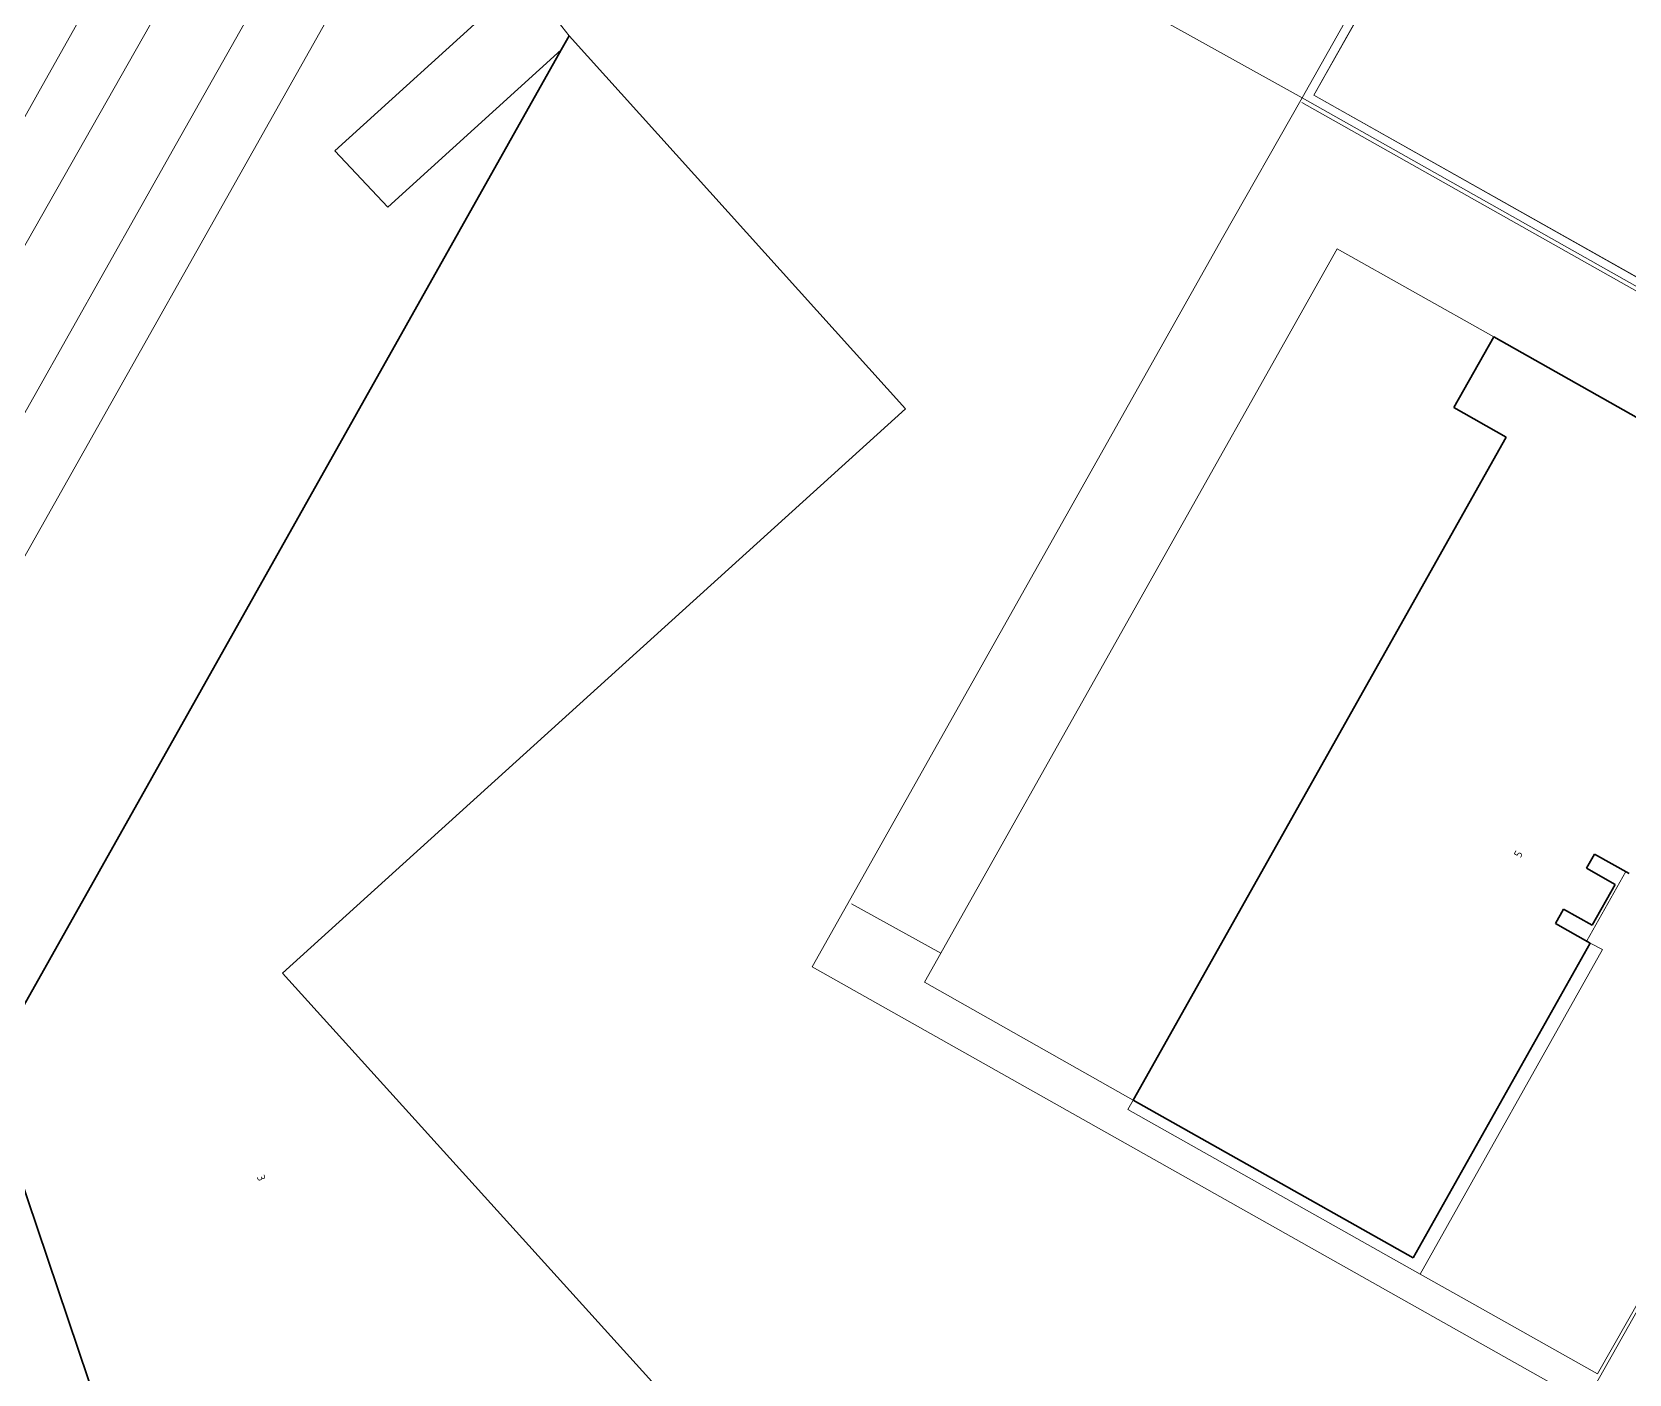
# Model space of a CAD drawing. Header units: metres. Extents: x 110006 to 110721, y 517434 to 518243.
# Drawn here: x 110287.4 to 110359.2, y 517638.9 to 517699.2 of the extents above; entities that cross this region are included whole.
import ezdxf
from ezdxf.enums import TextEntityAlignment as Align

# ---------------------------------------------------------------- set-up
doc = ezdxf.new("R2010")
doc.units = ezdxf.units.M
for name, color, linetype, lineweight in [('B-WE-IE-TERREINAFSCHEIDING_KUNSTMATIG_HEKWERK-G', 20, 'IE-TERREINAFSCHEIDING_KUNSTMATIG-SO', 18), ('B-WE-OG-BEBOUWING-G', 7, 'Continuous', 35), ('B-WE-OG-BEBOUWING-T18', 10, 'Continuous', 18), ('B-WE-OG-TERREIN_ERF-G', 7, 'Continuous', 18), ('B-WE-VH-GESLOTENVERHARDING_ASFALT-G', 10, 'Continuous', 18), ('B-WE-VH-OPENVERHARDING_TEGEL-G', 30, 'Continuous', 18), ('V01-WE-VH-OPENVERHARDING_TEGEL-G', 30, 'Continuous', 18)]:
    doc.layers.add(name, color=color, linetype=linetype, lineweight=lineweight)
doc.styles.add('NLCS-ISO-ANNOTATIEF-T18', font='NLCS-ISO.ttf', dxfattribs={"height": 1.8})
doc.linetypes.add('IE-TERREINAFSCHEIDING_KUNSTMATIG-SO', pattern='A,4,[82,NLCS.SHX,S=0.75,R=90,X=0,Y=0],4,-2', length=10)

msp = doc.modelspace()

# ---------------------------------------------------------------- linework, layer by layer
at = {"layer": 'B-WE-IE-TERREINAFSCHEIDING_KUNSTMATIG_HEKWERK-G', "flags": 128}
for points in [[(110379.36, 517676.61), (110344.538, 517696.247), (110366.62, 517735.372), (110401.28, 517715.823)], [(110345.07, 517696.36), (110366.693, 517734.726), (110397.045, 517717.632)], [(110307.736, 517711.026), (110310.159, 517715.367), (110326.445, 517706.292), (110344.538, 517696.247)], [(110344.538, 517696.247), (110340.96, 517689.95)], [(110344.518, 517696.028), (110379.272, 517676.454)], [(110382.019, 517681.317), (110379.583, 517682.685), (110377.08, 517678.323), (110345.07, 517696.36)], [(110322.503, 517657.176), (110340.96, 517689.95)], [(110359.094, 517661.45), (110357.345, 517658.346)], [(110324.26, 517660.005), (110328.28, 517657.784)], [(110358.049, 517657.948), (110349.846, 517643.357)], [(110357.494, 517658.241), (110358.049, 517657.948)], [(110357.283, 517637.589), (110322.503, 517657.176)], [(110336.697, 517650.757), (110336.936, 517651.183)], [(110336.697, 517650.757), (110349.846, 517643.357)], [(110349.846, 517643.357), (110352.312, 517641.969)], [(110357.82, 517638.877), (110360.465, 517643.497), (110360.584, 517643.423)], [(110357.82, 517638.877), (110352.312, 517641.969)]]:
    msp.add_lwpolyline(points, dxfattribs=at)
at = {"layer": 'B-WE-OG-BEBOUWING-G'}
for p, q in [((110311.559, 517699.022), (110311.213, 517698.407)), ((110326.7, 517682.264), (110311.559, 517699.022)), ((110311.213, 517698.407), (110285.295, 517652.356)), ((110353.156, 517685.49), (110351.369, 517682.325)), ((110368.096, 517677.08), (110353.156, 517685.49)), ((110298.676, 517656.88), (110326.7, 517682.264)), ((110351.369, 517682.325), (110353.717, 517680.992)), ((110353.717, 517680.992), (110336.936, 517651.183)), ((110357.326, 517661.604), (110357.687, 517662.242)), ((110357.687, 517662.242), (110359.247, 517661.364)), ((110358.622, 517660.874), (110357.326, 517661.604)), ((110357.584, 517659.041), (110358.622, 517660.874)), ((110355.934, 517659.119), (110356.299, 517659.764)), ((110356.299, 517659.764), (110357.584, 517659.041)), ((110357.494, 517658.241), (110355.934, 517659.119)), ((110349.527, 517644.095), (110357.494, 517658.241)), ((110318.621, 517634.854), (110298.676, 517656.88)), ((110285.295, 517652.356), (110294.025, 517626.528)), ((110336.936, 517651.183), (110349.527, 517644.095))]:
    msp.add_line(p, q, dxfattribs=at)
at = {"layer": 'B-WE-OG-TERREIN_ERF-G'}
for p, q in [((110366.693, 517734.726), (110345.07, 517696.36)), ((110309.562, 517701.609), (110301.03, 517693.866)), ((110311.559, 517699.022), (110309.562, 517701.609)), ((110303.402, 517691.319), (110311.213, 517698.407)), ((110377.08, 517678.323), (110345.07, 517696.36)), ((110301.03, 517693.866), (110303.402, 517691.319)), ((110327.55, 517656.487), (110346.11, 517689.457)), ((110353.156, 517685.49), (110346.11, 517689.457)), ((110358.049, 517657.948), (110349.846, 517643.357)), ((110357.494, 517658.241), (110358.049, 517657.948)), ((110327.55, 517656.487), (110336.936, 517651.183)), ((110336.936, 517651.183), (110336.697, 517650.757)), ((110336.697, 517650.757), (110349.846, 517643.357))]:
    msp.add_line(p, q, dxfattribs=at)
at = {"layer": 'B-WE-VH-GESLOTENVERHARDING_ASFALT-G'}
for p, q in [((110287.866, 517696.786), (110293.681, 517707.122)), ((110281.907, 517686.208), (110287.866, 517696.786))]:
    msp.add_line(p, q, dxfattribs=at)
at = {"layer": 'B-WE-VH-OPENVERHARDING_TEGEL-G'}
for p, q in [((110301.888, 517708.334), (110293.897, 517694.184)), ((110285.029, 517672.004), (110304.738, 517706.966)), ((110293.052, 517700.108), (110284.362, 517684.83)), ((110293.897, 517694.184), (110285.318, 517678.96))]:
    msp.add_line(p, q, dxfattribs=at)
at = {"layer": 'V01-WE-VH-OPENVERHARDING_TEGEL-G'}
msp.add_line((110360.584, 517643.423), (110354.564, 517632.781), dxfattribs=at)

# ---------------------------------------------------------------- texts
at = {"layer": 'B-WE-OG-BEBOUWING-T18', "style": 'NLCS-ISO-ANNOTATIEF-T18'}
for s, rotation, p in [('5', 60.7, (110354.262, 517662.241)), ('3', 290.9, (110297.716, 517647.684))]:
    msp.add_text(s, height=0.36, rotation=rotation, dxfattribs=at).set_placement(p, align=Align.MIDDLE)

doc.saveas('drawing.dxf')
